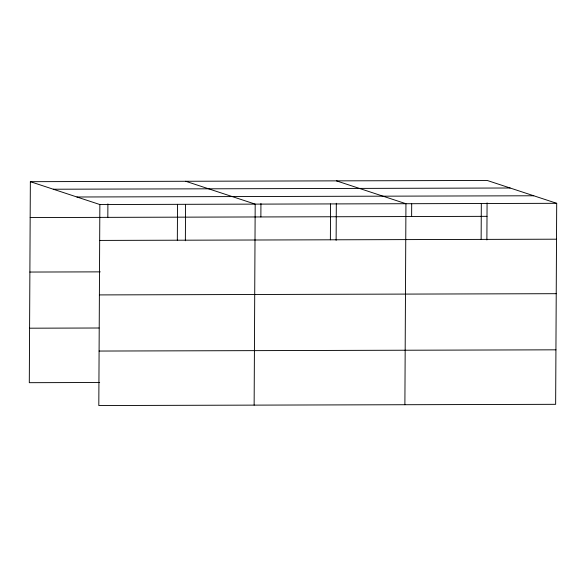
<?xml version="1.0" encoding="UTF-8"?>
<svg xmlns="http://www.w3.org/2000/svg" width="586" height="586" viewBox="0 0 586 586"><rect width="100%" height="100%" fill="white"/><g stroke="black" fill="none" stroke-linecap="round" stroke-linejoin="round"><path stroke-width="0.88" d="M30.355 181.682L99.862 204.543L98.807 405.541L555.645 404.318L556.7 203.313L487.193 180.459L30.355 181.682L29.3 382.687L99.657 382.497M107.824 217.355L107.897 203.899M177.331 240.216L177.521 204.331M185.366 240.758L185.557 204.587M254.134 405.124L255.188 204.126L185.681 181.264M260.873 216.945L260.938 203.489M330.379 239.806L330.563 203.921M336.122 240.355L336.32 203.283M404.889 404.721L405.944 203.723L336.437 180.862M411.628 216.542L411.694 203.979M481.135 239.396L481.318 203.518M486.885 239.945L487.076 202.881M53.289 189.227L510.128 188.003M76.92 196.999L533.765 195.775M99.862 204.543L556.7 203.313M30.164 217.567L487.003 216.337M99.671 240.421L556.51 239.198M29.879 272.05L100.235 271.867M99.386 294.912L556.224 293.689M29.586 328.197L99.027 328.006M99.093 351.051L555.931 349.827"/></g></svg>
